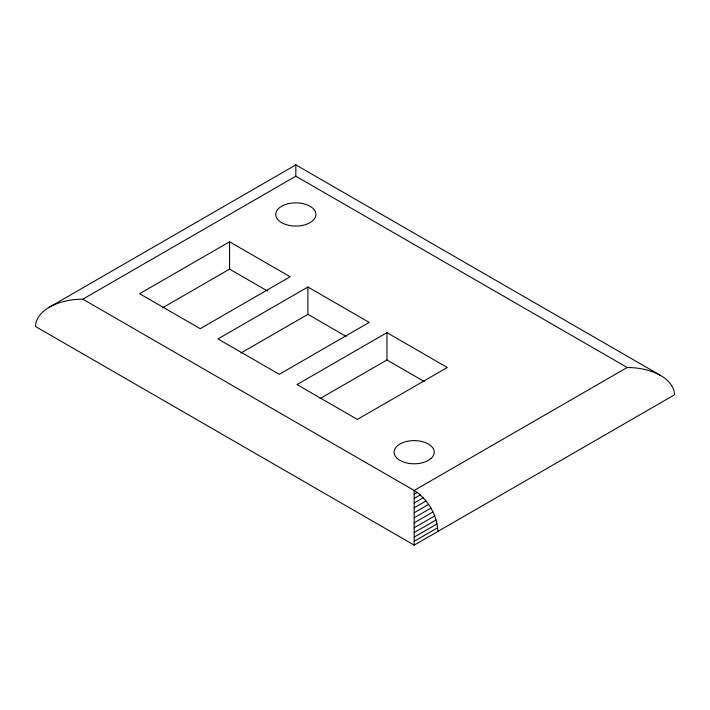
<?xml version="1.0" encoding="UTF-8"?>
<svg xmlns="http://www.w3.org/2000/svg" width="710" height="710" viewBox="0 0 710 710"><rect width="100%" height="100%" fill="white"/><g stroke="black" fill="none" stroke-linecap="round" stroke-linejoin="round"><path stroke-width="1.06" d="M49.363 307.173C42.351 311.228 35.651 317.902 35.5 326.502L414.17 545.12L674.5 394.822C674.349 386.222 667.648 379.548 660.637 375.492L295.83 164.88L49.363 307.173C59.525 301.502 71.284 299.274 82.83 299.176L295.83 176.195L627.17 367.487C638.716 367.594 650.475 369.812 660.637 375.492M229.57 241.782L139.63 293.709L200.22 328.686L290.15 276.767L229.57 241.782L229.57 269.117L162.599 307.776M307.9 287.009L217.97 338.936L279.27 374.321L369.2 322.402L307.9 287.009L307.9 314.344L240.93 353.003M386.95 332.653L297.02 384.571L357.37 419.415L447.3 367.487L386.95 332.653L386.95 359.979L319.979 398.638M627.17 367.487L414.17 490.468L82.83 299.176M414.17 494.266L417.258 492.483C429.186 501.713 437.316 516.285 437.83 531.462M414.17 498.473L420.293 494.932M414.17 502.999L423.222 497.772M414.17 507.792L426 500.958M414.17 512.753L428.574 504.428M414.17 517.794L430.899 508.129M414.17 522.835L432.94 511.999M414.17 527.796L434.662 515.966M414.17 532.58L436.029 519.96M414.17 537.115L437.023 523.918M414.17 541.322L437.635 527.77M229.57 269.117L267.43 290.976M307.9 314.344L346.214 336.46M386.95 359.979L424.314 381.545M417.258 492.483L414.17 490.468L414.17 545.12M295.83 164.88L295.83 176.195M430.943 458.58L427.509 460.87A20.084 11.591 0 0 1 403.12 461.891L399.162 459.911A20.084 11.591 0 0 1 399.561 444.247A20.084 11.591 0 0 1 426.63 443.12A20.084 11.591 0 0 1 430.943 458.58M281.63 222.656A20.084 11.591 0 0 0 315.231 217.455A20.084 11.591 0 0 0 290.639 203.255A20.084 11.591 0 0 0 281.63 222.656"/></g></svg>
